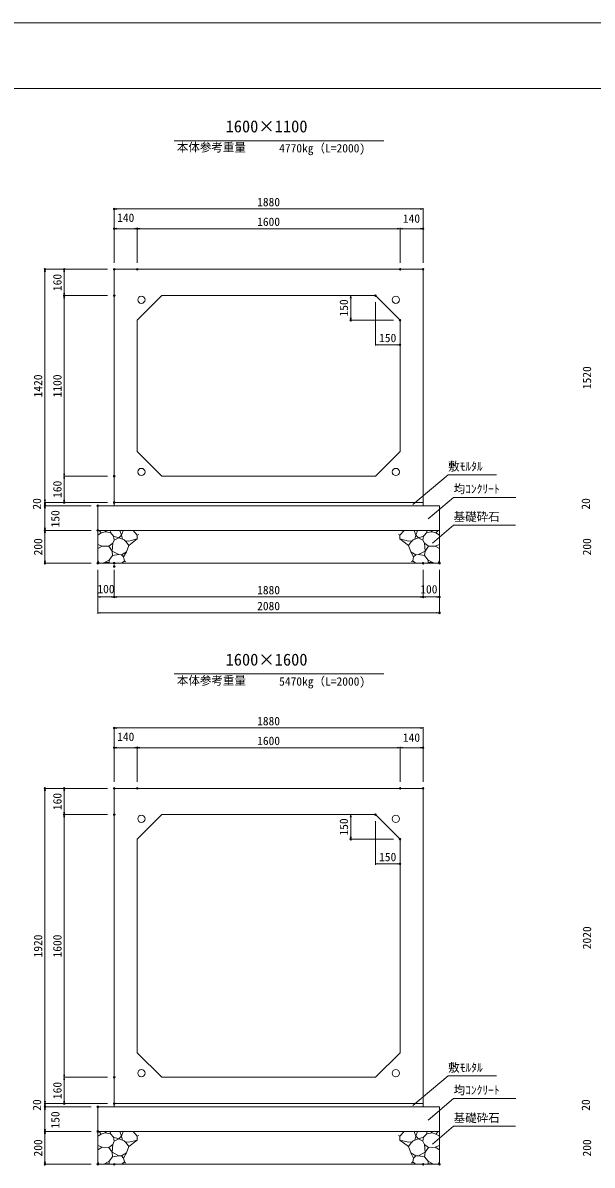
# Model space of a CAD drawing. Units: millimetres on the paper. Extents: x 0 to 841, y 0 to 594.
# Drawn here: x 492 to 665.3, y 246.1 to 594 of the extents above; entities that cross this region are included whole.
import ezdxf
from ezdxf.enums import TextEntityAlignment as Align

# ---------------------------------------------------------------- set-up
doc = ezdxf.new("R2010")
doc.units = ezdxf.units.MM
doc.header["$PDMODE"] = 32
doc.header["$PDSIZE"] = 0.5
for name, color, linetype, lineweight in [('D-STR-DIM（寸法）', 7, 'Continuous', 18), ('D-STR-HTXT（旗揚げ）', 4, 'Continuous', 18), ('D-STR-STR1（構造物）', 7, 'Continuous', 18), ('D-STR-STRn（構造物）', 5, 'Continuous', 18), ('D-STR（構造物外形線）', 1, 'Continuous', 18), ('D-TTL(外枠）', 2, 'Continuous', 18), ('DEFPOINTS_2', 8, 'Continuous', 18)]:
    doc.layers.add(name, color=color, linetype=linetype, lineweight=lineweight)
doc.layers.add('D-STR-TXT（文字）', color=7, linetype='Continuous')
doc.styles.add('ＭＳ ゴシック', font='')
doc.styles.get('ＭＳ ゴシック').set_extended_font_data('MS Gothic')

# ---------------------------------------------------------------- blocks, each defined once
blk = doc.blocks.new('-000-open_arrow')
at = {"color": 7, "linetype": 'Continuous', "lineweight": 9}
for p, q in [((-7.5, 1.25), (0, 0)), ((0, 0), (-7.5, -1.25))]:
    blk.add_line(p, q, dxfattribs=at)
at = {"color": 9, "linetype": 'Continuous', "lineweight": 18}
blk.add_line((0, 0), (-1, 0), dxfattribs=at)

msp = doc.modelspace()

# ---------------------------------------------------------------- linework, layer by layer
at = {"layer": 'D-STR-DIM（寸法）'}
for p, q in [((519.792, 520.937), (519.792, 537.578)), ((613.692, 537.328), (519.892, 537.328)), ((613.792, 520.937), (613.792, 537.578)), ((519.792, 520.937), (519.792, 531.562)), ((526.692, 531.312), (519.892, 531.312)), ((526.792, 520.937), (526.792, 531.562)), ((526.792, 520.937), (526.792, 531.562)), ((606.692, 531.312), (526.892, 531.312)), ((606.792, 520.937), (606.792, 531.562)), ((606.792, 520.937), (606.792, 531.562)), ((606.892, 531.312), (613.692, 531.312)), ((613.792, 520.937), (613.792, 531.562)), ((517.792, 518.937), (498.456, 518.937)), ((498.706, 448.037), (498.706, 518.837)), ((517.792, 518.937), (504.321, 518.937)), ((504.571, 511.037), (504.571, 518.837)), ((517.792, 510.937), (504.321, 510.937)), ((517.792, 510.937), (504.321, 510.937)), ((504.571, 456.037), (504.571, 510.837)), ((597.292, 510.937), (591.542, 510.937)), ((591.792, 510.837), (591.792, 503.537)), ((599.292, 508.937), (599.292, 495.687)), ((604.792, 503.437), (591.542, 503.437)), ((606.792, 501.437), (606.792, 495.687)), ((599.392, 495.937), (606.692, 495.937)), ((517.792, 455.937), (504.321, 455.937)), ((517.792, 455.937), (504.321, 455.937)), ((504.571, 455.837), (504.571, 448.037)), ((517.792, 447.937), (498.456, 447.937)), ((517.792, 447.937), (498.456, 447.937)), ((512.792, 446.937), (498.456, 446.937)), ((512.792, 446.937), (498.456, 446.937)), ((498.706, 447.837), (498.706, 447.037)), ((498.706, 446.837), (498.706, 439.537)), ((517.792, 447.937), (504.321, 447.937)), ((512.792, 439.437), (498.456, 439.437)), ((512.792, 439.437), (498.456, 439.437)), ((498.706, 439.337), (498.706, 429.537)), ((512.792, 429.437), (498.456, 429.437)), ((514.792, 427.437), (514.792, 418.9)), ((514.792, 427.437), (514.792, 414.047)), ((519.792, 427.437), (519.792, 418.9)), ((519.792, 426.437), (519.792, 418.9)), ((613.792, 427.437), (613.792, 418.9)), ((613.792, 427.437), (613.792, 418.9)), ((618.792, 427.437), (618.792, 414.047)), ((618.792, 427.437), (618.792, 418.9)), ((514.892, 419.15), (519.692, 419.15)), ((519.892, 419.15), (613.692, 419.15)), ((613.892, 419.15), (618.692, 419.15)), ((514.892, 414.297), (618.692, 414.297)), ((519.792, 362.86), (519.792, 379.501)), ((613.692, 379.251), (519.892, 379.251)), ((613.792, 362.86), (613.792, 379.501)), ((519.792, 362.86), (519.792, 373.485)), ((526.692, 373.235), (519.892, 373.235)), ((526.792, 362.86), (526.792, 373.485)), ((526.792, 362.86), (526.792, 373.485)), ((606.692, 373.235), (526.892, 373.235)), ((606.792, 362.86), (606.792, 373.485)), ((606.792, 362.86), (606.792, 373.485)), ((606.892, 373.235), (613.692, 373.235)), ((613.792, 362.86), (613.792, 373.485)), ((517.792, 360.86), (498.456, 360.86)), ((498.706, 264.96), (498.706, 360.76)), ((517.792, 360.86), (504.321, 360.86)), ((504.571, 352.96), (504.571, 360.76)), ((517.792, 352.86), (504.321, 352.86)), ((517.792, 352.86), (504.321, 352.86)), ((504.571, 272.96), (504.571, 352.76)), ((597.292, 352.86), (591.542, 352.86)), ((591.792, 352.76), (591.792, 345.46)), ((599.292, 350.86), (599.292, 337.61)), ((604.792, 345.36), (591.542, 345.36)), ((606.792, 343.36), (606.792, 337.61)), ((599.392, 337.86), (606.692, 337.86)), ((517.792, 272.86), (504.321, 272.86)), ((517.792, 272.86), (504.321, 272.86)), ((504.571, 272.76), (504.571, 264.96)), ((517.792, 264.86), (498.456, 264.86)), ((517.792, 264.86), (498.456, 264.86)), ((498.706, 264.76), (498.706, 263.96)), ((517.792, 264.86), (504.321, 264.86)), ((512.792, 263.86), (498.456, 263.86)), ((512.792, 263.86), (498.456, 263.86)), ((498.706, 263.76), (498.706, 256.46)), ((512.792, 256.36), (498.456, 256.36)), ((512.792, 256.36), (498.456, 256.36)), ((498.706, 256.26), (498.706, 246.46)), ((512.792, 246.36), (498.456, 246.36))]:
    msp.add_line(p, q, dxfattribs=at)
for p in [(519.792, 537.328), (519.792, 531.312), (526.792, 531.312), (613.792, 531.312), (498.706, 518.937), (504.571, 518.937), (519.792, 518.937), (519.792, 518.937), (519.792, 518.937), (519.792, 518.937), (526.792, 518.937), (526.792, 518.937), (606.792, 518.937), (606.792, 518.937), (613.792, 518.937), (613.792, 518.937), (504.571, 510.937), (519.792, 510.937), (519.792, 510.937), (599.292, 510.937), (599.292, 510.937), (591.792, 503.437), (606.792, 503.437), (606.792, 503.437), (606.792, 495.937), (519.792, 455.937), (519.792, 455.937), (498.706, 446.937), (504.571, 447.937), (514.792, 446.937), (514.792, 446.937), (519.792, 447.937), (519.792, 447.937), (519.792, 447.937), (498.706, 439.437), (514.792, 439.437), (514.792, 439.437), (498.706, 429.437), (514.792, 429.437), (514.792, 429.437), (514.792, 429.437), (519.792, 429.437), (519.792, 428.437), (613.792, 429.437), (613.792, 429.437), (618.792, 429.437), (618.792, 429.437), (519.792, 419.15), (613.792, 419.15), (618.792, 419.15), (618.792, 414.297), (519.792, 379.251), (519.792, 373.235), (526.792, 373.235), (613.792, 373.235), (498.706, 360.86), (504.571, 360.86), (519.792, 360.86), (519.792, 360.86), (519.792, 360.86), (519.792, 360.86), (526.792, 360.86), (526.792, 360.86), (606.792, 360.86), (606.792, 360.86), (613.792, 360.86), (613.792, 360.86), (504.571, 352.86), (519.792, 352.86), (519.792, 352.86), (599.292, 352.86), (599.292, 352.86), (591.792, 345.36), (606.792, 345.36), (606.792, 345.36), (606.792, 337.86), (519.792, 272.86), (519.792, 272.86), (504.571, 264.86), (519.792, 264.86), (519.792, 264.86), (519.792, 264.86), (498.706, 263.86), (514.792, 263.86), (514.792, 263.86), (498.706, 256.36), (514.792, 256.36), (514.792, 256.36), (498.706, 246.36), (514.792, 246.36), (514.792, 246.36), (514.792, 246.36), (519.792, 246.36), (613.792, 246.36), (613.792, 246.36), (618.792, 246.36), (618.792, 246.36)]:
    msp.add_point(p, dxfattribs=at)
at = {"layer": 'D-STR-HTXT（旗揚げ）'}
for p, q in [((538.044, 558.094), (601.828, 558.094)), ((610.725, 447.339), (621.458, 456.357)), ((636.12, 456.357), (621.458, 456.357)), ((615.317, 442.923), (623.117, 449.476)), ((642.042, 449.476), (623.117, 449.476)), ((616.643, 435.584), (623.117, 441.023)), ((641.98, 441.023), (623.117, 441.023)), ((538.044, 395.696), (601.828, 395.696)), ((610.725, 264.262), (621.458, 273.28)), ((636.12, 273.28), (621.458, 273.28)), ((615.317, 259.846), (623.117, 266.399)), ((642.042, 266.399), (623.117, 266.399)), ((616.643, 252.507), (623.117, 257.946)), ((641.98, 257.946), (623.117, 257.946))]:
    msp.add_line(p, q, dxfattribs=at)
at = {"layer": 'D-STR-STR1（構造物）'}
for centre in [(528.067, 509.662), (605.517, 509.662), (528.067, 457.212), (605.517, 457.212), (528.067, 351.585), (605.517, 351.585), (528.067, 274.135), (605.517, 274.135)]:
    msp.add_circle(centre, 1.1, dxfattribs=at)
at = {"layer": 'D-STR-STRn（構造物）'}
for p, q in [((514.792, 446.937), (618.792, 446.937)), ((514.792, 446.937), (514.792, 429.437)), ((519.792, 447.937), (519.792, 446.937)), ((613.792, 447.937), (613.792, 446.937)), ((618.792, 446.937), (618.792, 429.437)), ((514.792, 439.437), (618.792, 439.437)), ((515.856, 438.646), (514.792, 438.02)), ((515.856, 438.646), (515.193, 439.437)), ((517.027, 439.023), (515.856, 438.646)), ((517.027, 439.023), (517.409, 439.437)), ((518.643, 438.763), (517.027, 439.023)), ((518.643, 438.763), (518.606, 439.437)), ((519.618, 437.701), (518.643, 438.763)), ((521.514, 439.437), (521.968, 438.001)), ((521.968, 438.001), (522.528, 439.437)), ((525.517, 439.437), (526.809, 437.996)), ((608.067, 439.437), (606.775, 437.996)), ((611.616, 438.001), (611.056, 439.437)), ((612.07, 439.437), (611.616, 438.001)), ((613.966, 437.701), (614.941, 438.763)), ((614.941, 438.763), (614.978, 439.437)), ((614.941, 438.763), (616.557, 439.023)), ((616.557, 439.023), (616.175, 439.437)), ((616.557, 439.023), (617.728, 438.646)), ((617.728, 438.646), (618.391, 439.437)), ((617.728, 438.646), (618.792, 438.02)), ((516.088, 434.618), (514.792, 435.164)), ((518.125, 434.584), (519.324, 435.516)), ((519.183, 433.116), (519.324, 435.516)), ((519.324, 435.516), (519.795, 436.461)), ((519.795, 436.461), (519.618, 437.701)), ((521.164, 437.168), (519.618, 437.701)), ((519.795, 436.461), (521.164, 437.168)), ((521.968, 438.001), (521.164, 437.168)), ((521.164, 437.168), (522.818, 436.556)), ((521.968, 438.001), (522.281, 436.755)), ((522.818, 436.556), (523.43, 435.975)), ((523.124, 436.266), (524.246, 436.157)), ((523.43, 435.975), (524.257, 434.873)), ((524.257, 434.873), (523.53, 432.93)), ((524.246, 436.157), (526.809, 436.814)), ((524.257, 434.873), (526.809, 436.814)), ((526.809, 437.996), (527.247, 438.214)), ((526.809, 437.996), (526.809, 436.814)), ((526.809, 436.814), (526.86, 436.802)), ((606.775, 437.996), (606.337, 438.214)), ((606.775, 436.814), (606.724, 436.802)), ((606.775, 437.996), (606.775, 436.814)), ((609.338, 436.157), (606.775, 436.814)), ((609.327, 434.873), (606.775, 436.814)), ((610.154, 435.975), (609.327, 434.873)), ((609.327, 434.873), (610.054, 432.93)), ((610.46, 436.266), (609.338, 436.157)), ((610.766, 436.556), (610.154, 435.975)), ((612.42, 437.168), (610.766, 436.556)), ((611.616, 438.001), (611.303, 436.755)), ((611.616, 438.001), (612.42, 437.168)), ((612.42, 437.168), (613.966, 437.701)), ((613.789, 436.461), (612.42, 437.168)), ((613.789, 436.461), (613.966, 437.701)), ((614.26, 435.516), (613.789, 436.461)), ((614.401, 433.116), (614.26, 435.516)), ((615.459, 434.584), (614.26, 435.516)), ((617.496, 434.618), (618.792, 435.164)), ((514.792, 433.881), (516.088, 434.618)), ((516.088, 434.618), (518.125, 434.584)), ((519.183, 433.116), (518.125, 434.584)), ((518.21, 430.368), (519.31, 431.763)), ((519.31, 431.763), (519.183, 433.116)), ((519.183, 433.116), (521.169, 432.041)), ((521.169, 432.041), (519.31, 431.763)), ((522.008, 431.978), (521.169, 432.041)), ((523.53, 432.93), (522.008, 431.978)), ((522.008, 431.978), (522.641, 431.329)), ((522.641, 431.329), (523.53, 432.93)), ((610.943, 431.329), (610.054, 432.93)), ((610.054, 432.93), (611.576, 431.978)), ((611.576, 431.978), (610.943, 431.329)), ((611.576, 431.978), (612.415, 432.041)), ((614.401, 433.116), (612.415, 432.041)), ((612.415, 432.041), (614.274, 431.763)), ((614.274, 431.763), (614.401, 433.116)), ((615.374, 430.368), (614.274, 431.763)), ((614.401, 433.116), (615.459, 434.584)), ((617.496, 434.618), (615.459, 434.584)), ((618.792, 433.881), (617.496, 434.618)), ((515.219, 429.437), (514.792, 430.326)), ((514.792, 429.437), (618.792, 429.437)), ((516.845, 429.62), (516.087, 429.437)), ((516.845, 429.62), (518.21, 430.368)), ((518.102, 429.667), (516.845, 429.62)), ((518.627, 429.437), (518.102, 429.667)), ((518.21, 430.368), (518.236, 429.672)), ((522.125, 429.437), (522.879, 430.19)), ((522.879, 430.19), (522.641, 431.329)), ((522.879, 430.19), (523.269, 429.827)), ((610.706, 430.19), (610.316, 429.827)), ((610.706, 430.19), (610.943, 431.329)), ((611.459, 429.437), (610.706, 430.19)), ((614.957, 429.437), (615.482, 429.667)), ((615.374, 430.368), (615.349, 429.672)), ((616.739, 429.62), (615.374, 430.368)), ((615.482, 429.667), (616.739, 429.62)), ((616.739, 429.62), (617.497, 429.437)), ((618.365, 429.437), (618.792, 430.326)), ((519.792, 264.86), (519.792, 263.86)), ((613.792, 264.86), (613.792, 263.86)), ((514.792, 263.86), (618.792, 263.86)), ((514.792, 263.86), (514.792, 246.36)), ((618.792, 263.86), (618.792, 246.36)), ((514.792, 256.36), (618.792, 256.36)), ((515.856, 255.569), (514.792, 254.943)), ((515.856, 255.569), (515.193, 256.36)), ((517.027, 255.946), (515.856, 255.569)), ((517.027, 255.946), (517.409, 256.36)), ((518.643, 255.686), (517.027, 255.946)), ((518.643, 255.686), (518.606, 256.36)), ((519.618, 254.624), (518.643, 255.686)), ((519.795, 253.384), (519.618, 254.624)), ((521.164, 254.091), (519.618, 254.624)), ((519.795, 253.384), (521.164, 254.091)), ((521.968, 254.924), (521.164, 254.091)), ((521.164, 254.091), (522.818, 253.479)), ((521.514, 256.36), (521.968, 254.924)), ((521.968, 254.924), (522.528, 256.36)), ((521.968, 254.924), (522.281, 253.678)), ((525.517, 256.36), (526.809, 254.919)), ((526.809, 254.919), (527.247, 255.137)), ((526.809, 254.919), (526.809, 253.737)), ((606.775, 254.919), (606.337, 255.137)), ((608.067, 256.36), (606.775, 254.919)), ((606.775, 254.919), (606.775, 253.737)), ((612.42, 254.091), (610.766, 253.479)), ((611.616, 254.924), (611.056, 256.36)), ((611.616, 254.924), (611.303, 253.678)), ((612.07, 256.36), (611.616, 254.924)), ((611.616, 254.924), (612.42, 254.091)), ((612.42, 254.091), (613.966, 254.624)), ((613.789, 253.384), (612.42, 254.091)), ((613.789, 253.384), (613.966, 254.624)), ((613.966, 254.624), (614.941, 255.686)), ((614.941, 255.686), (614.978, 256.36)), ((614.941, 255.686), (616.557, 255.946)), ((616.557, 255.946), (616.175, 256.36)), ((616.557, 255.946), (617.728, 255.569)), ((617.728, 255.569), (618.391, 256.36)), ((617.728, 255.569), (618.792, 254.943)), ((516.088, 251.541), (514.792, 252.087)), ((514.792, 250.804), (516.088, 251.541)), ((516.088, 251.541), (518.125, 251.507)), ((518.125, 251.507), (519.324, 252.439)), ((519.183, 250.039), (518.125, 251.507)), ((519.183, 250.039), (519.324, 252.439)), ((519.324, 252.439), (519.795, 253.384)), ((522.818, 253.479), (523.43, 252.898)), ((523.124, 253.189), (524.246, 253.08)), ((523.43, 252.898), (524.257, 251.796)), ((524.257, 251.796), (523.53, 249.853)), ((524.246, 253.08), (526.809, 253.737)), ((524.257, 251.796), (526.809, 253.737)), ((526.809, 253.737), (526.86, 253.725)), ((606.775, 253.737), (606.724, 253.725)), ((609.338, 253.08), (606.775, 253.737)), ((609.327, 251.796), (606.775, 253.737)), ((610.154, 252.898), (609.327, 251.796)), ((609.327, 251.796), (610.054, 249.853)), ((610.46, 253.189), (609.338, 253.08)), ((610.766, 253.479), (610.154, 252.898)), ((614.26, 252.439), (613.789, 253.384)), ((614.401, 250.039), (614.26, 252.439)), ((615.459, 251.507), (614.26, 252.439)), ((614.401, 250.039), (615.459, 251.507)), ((617.496, 251.541), (615.459, 251.507)), ((617.496, 251.541), (618.792, 252.087)), ((618.792, 250.804), (617.496, 251.541)), ((515.219, 246.36), (514.792, 247.249)), ((516.845, 246.543), (518.21, 247.291)), ((518.21, 247.291), (519.31, 248.686)), ((518.21, 247.291), (518.236, 246.595)), ((519.31, 248.686), (519.183, 250.039)), ((519.183, 250.039), (521.169, 248.964)), ((521.169, 248.964), (519.31, 248.686)), ((522.008, 248.901), (521.169, 248.964)), ((523.53, 249.853), (522.008, 248.901)), ((522.008, 248.901), (522.641, 248.252)), ((522.125, 246.36), (522.879, 247.113)), ((522.641, 248.252), (523.53, 249.853)), ((522.879, 247.113), (522.641, 248.252)), ((522.879, 247.113), (523.269, 246.75)), ((610.943, 248.252), (610.054, 249.853)), ((610.054, 249.853), (611.576, 248.901)), ((610.706, 247.113), (610.316, 246.75)), ((610.706, 247.113), (610.943, 248.252)), ((611.459, 246.36), (610.706, 247.113)), ((611.576, 248.901), (610.943, 248.252)), ((611.576, 248.901), (612.415, 248.964)), ((614.401, 250.039), (612.415, 248.964)), ((612.415, 248.964), (614.274, 248.686)), ((614.274, 248.686), (614.401, 250.039)), ((615.374, 247.291), (614.274, 248.686)), ((615.374, 247.291), (615.349, 246.595)), ((616.739, 246.543), (615.374, 247.291)), ((618.365, 246.36), (618.792, 247.249)), ((514.792, 246.36), (618.792, 246.36)), ((516.845, 246.543), (516.087, 246.36)), ((518.102, 246.59), (516.845, 246.543)), ((518.627, 246.36), (518.102, 246.59)), ((614.957, 246.36), (615.482, 246.59)), ((615.482, 246.59), (616.739, 246.543)), ((616.739, 246.543), (617.497, 246.36))]:
    msp.add_line(p, q, dxfattribs=at)
at = {"layer": 'D-STR（構造物外形線）'}
for p, q in [((519.792, 518.937), (613.792, 518.937)), ((519.792, 447.937), (519.792, 518.937)), ((613.792, 518.937), (613.792, 447.937)), ((526.792, 503.437), (534.292, 510.937)), ((534.292, 510.937), (599.292, 510.937)), ((599.292, 510.937), (606.792, 503.437)), ((526.792, 463.437), (526.792, 503.437)), ((606.792, 503.437), (606.792, 463.437)), ((534.292, 455.937), (526.792, 463.437)), ((606.792, 463.437), (599.292, 455.937)), ((599.292, 455.937), (534.292, 455.937)), ((613.792, 447.937), (519.792, 447.937)), ((519.792, 360.86), (613.792, 360.86)), ((519.792, 264.86), (519.792, 360.86)), ((613.792, 360.86), (613.792, 264.86)), ((526.792, 345.36), (534.292, 352.86)), ((534.292, 352.86), (599.292, 352.86)), ((599.292, 352.86), (606.792, 345.36)), ((526.792, 280.36), (526.792, 345.36)), ((606.792, 345.36), (606.792, 280.36)), ((534.292, 272.86), (526.792, 280.36)), ((606.792, 280.36), (599.292, 272.86)), ((599.292, 272.86), (534.292, 272.86)), ((613.792, 264.86), (519.792, 264.86))]:
    msp.add_line(p, q, dxfattribs=at)
at = {"layer": 'D-TTL(外枠）'}
msp.add_line((25, 574), (820, 574), dxfattribs=at)
at = {"layer": 'DEFPOINTS_2'}
msp.add_line((0, 594), (841, 594), dxfattribs=at)

# ---------------------------------------------------------------- block references
at = {"layer": 'D-STR-DIM（寸法）', "xscale": 0.1, "yscale": 0.1}
for p, rotation in [((519.792, 537.328), 180), ((519.792, 531.312), 180), ((526.792, 531.312), 180), ((606.792, 531.312), 180), ((498.706, 518.937), 90), ((504.571, 518.937), 90), ((504.571, 510.937), 270), ((504.571, 510.937), 90), ((591.792, 510.937), 90), ((591.792, 503.437), 270), ((599.292, 495.937), 180), ((504.571, 455.937), 270), ((504.571, 455.937), 90), ((498.706, 447.937), 270), ((498.706, 447.937), 90), ((498.706, 446.937), 270), ((498.706, 446.937), 90), ((504.571, 447.937), 270), ((498.706, 439.437), 270), ((498.706, 439.437), 90), ((498.706, 429.437), 270), ((514.792, 419.15), 180), ((519.792, 419.15), 180), ((613.792, 419.15), 180), ((514.792, 414.297), 180), ((519.792, 379.251), 180), ((519.792, 373.235), 180), ((526.792, 373.235), 180), ((606.792, 373.235), 180), ((498.706, 360.86), 90), ((504.571, 360.86), 90), ((504.571, 352.86), 270), ((504.571, 352.86), 90), ((591.792, 352.86), 90), ((591.792, 345.36), 270), ((599.292, 337.86), 180), ((504.571, 272.86), 270), ((504.571, 272.86), 90), ((498.706, 264.86), 270), ((498.706, 264.86), 90), ((498.706, 263.86), 270), ((504.571, 264.86), 270), ((498.706, 263.86), 90), ((498.706, 256.36), 270), ((498.706, 256.36), 90), ((498.706, 246.36), 270)]:
    msp.add_blockref('-000-open_arrow', p, dxfattribs=dict(at, rotation=rotation))
for p in [(613.792, 537.328), (526.792, 531.312), (606.792, 531.312), (613.792, 531.312), (606.792, 495.937), (519.792, 419.15), (613.792, 419.15), (618.792, 419.15), (618.792, 414.297), (613.792, 379.251), (526.792, 373.235), (606.792, 373.235), (613.792, 373.235), (606.792, 337.86)]:
    msp.add_blockref('-000-open_arrow', p, dxfattribs=at)

# ---------------------------------------------------------------- texts
at = {"layer": 'D-STR-DIM（寸法）', "style": 'ＭＳ ゴシック'}
for s, p in [('1880', (563.292, 537.378)), ('140', (520.667, 532.59)), ('1600', (563.292, 531.362)), ('140', (607.667, 532.358)), ('150', (600.417, 495.987)), ('100', (514.667, 419.528)), ('1880', (563.292, 419.2)), ('100', (612.96, 419.444)), ('2080', (563.292, 414.347)), ('1880', (563.292, 379.301)), ('140', (520.667, 374.513)), ('1600', (563.292, 373.285)), ('140', (607.667, 374.281)), ('150', (600.417, 337.91))]:
    msp.add_text(s, height=2.566, dxfattribs=at).set_placement(p, align=Align.BOTTOM_LEFT)
for s, p in [('160', (504.521, 512.312)), ('150', (591.742, 504.562)), ('1520', (665.744, 482.437)), ('1420', (498.656, 479.937)), ('1100', (504.521, 479.937)), ('160', (504.521, 449.312)), ('20', (498.311, 445.751)), ('20', (665.399, 445.751)), ('150', (503.892, 440.341)), ('200', (498.656, 431.812)), ('200', (665.744, 431.812)), ('160', (504.521, 354.235)), ('150', (591.742, 346.485)), ('2020', (665.744, 311.86)), ('1920', (498.656, 309.36)), ('1600', (504.521, 309.36)), ('160', (504.521, 266.235)), ('20', (498.311, 262.674)), ('20', (665.399, 262.674)), ('150', (503.892, 257.264)), ('200', (498.656, 248.735)), ('200', (665.744, 248.735))]:
    msp.add_text(s, height=2.566, rotation=90, dxfattribs=at).set_placement(p, align=Align.BOTTOM_LEFT)
at = {"layer": 'D-STR-TXT（文字）', "style": 'ＭＳ ゴシック'}
for s, height, p in [('1600×1100', 3.666, (553.692, 559.543)), ('本体参考重量', 2.566, (538.875, 554.028)), ('4770kg（L=2000)', 2.566, (569.995, 553.764)), ('敷ﾓﾙﾀﾙ', 2.566, (621.458, 456.857)), ('均ｺﾝｸﾘｰﾄ', 2.566, (623.117, 449.976)), ('基礎砕石', 2.566, (623.117, 441.523)), ('1600×1600', 3.666, (553.692, 397.144)), ('本体参考重量', 2.566, (538.875, 391.629)), ('5470kg（L=2000)', 2.566, (569.995, 391.365)), ('敷ﾓﾙﾀﾙ', 2.566, (621.458, 273.78)), ('均ｺﾝｸﾘｰﾄ', 2.566, (623.117, 266.899)), ('基礎砕石', 2.566, (623.117, 258.446))]:
    msp.add_text(s, height=height, dxfattribs=at).set_placement(p, align=Align.BOTTOM_LEFT)

doc.saveas('drawing.dxf')
